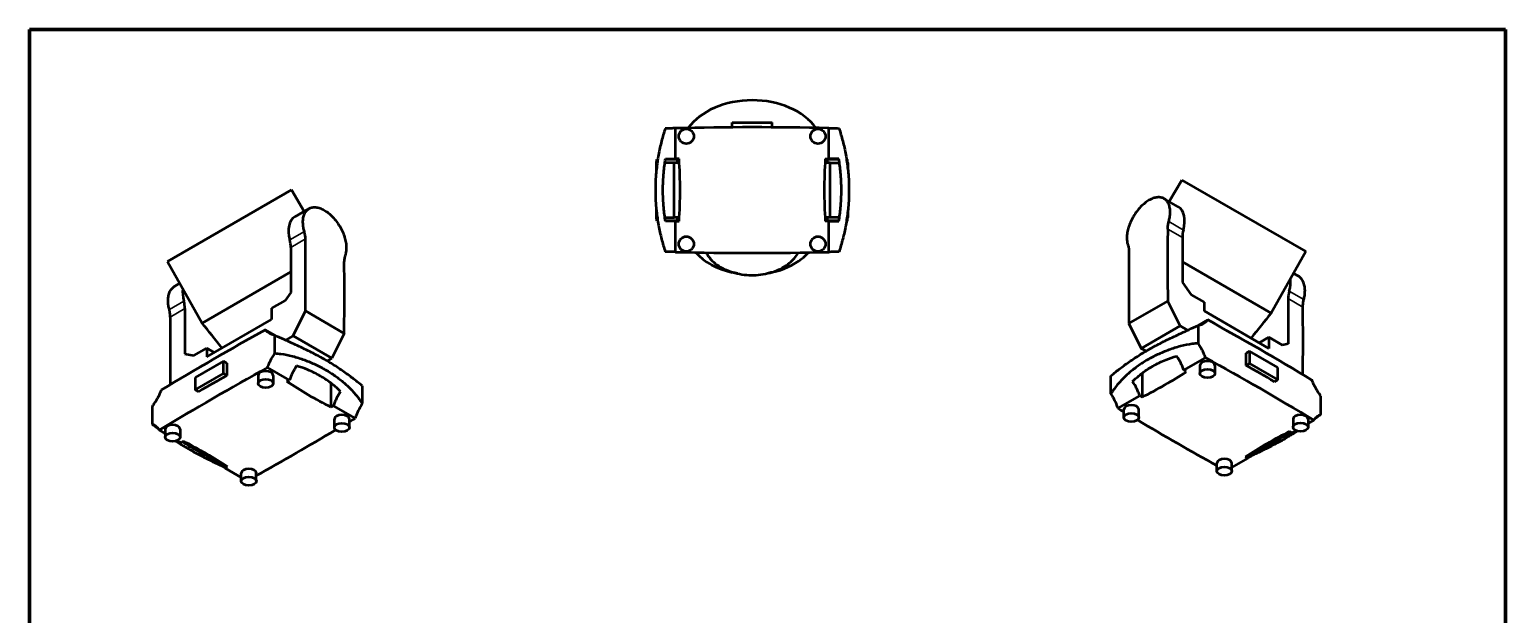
# Model space of a CAD drawing. Header units: millimetres. Extents: x 20 to 2980, y 20 to 2980.
# Drawn here: x 20 to 2980, y 1807 to 2980 of the extents above; entities that cross this region are included whole.
import ezdxf

# ---------------------------------------------------------------- set-up
doc = ezdxf.new("R2010")
doc.units = ezdxf.units.MM
for name, color, linetype, lineweight in [('Border (ANSI)', 7, 'Continuous', 70), ('Visible (ISO)', 7, 'Continuous', 50), ('Visible Narrow (ISO)', 7, 'Continuous', 35)]:
    doc.layers.add(name, color=color, linetype=linetype, lineweight=lineweight)

# ---------------------------------------------------------------- blocks, each defined once
blk = doc.blocks.new('Borders Chauvet')
at = {"layer": 'Border (ANSI)'}
for p, q in [((20, 2980), (2980, 2980)), ((20, 20), (20, 2980)), ((2980, 2980), (2980, 20))]:
    blk.add_line(p, q, dxfattribs=at)

msp = doc.modelspace()

# ---------------------------------------------------------------- linework, layer by layer
at = {"layer": 'Visible (ISO)'}
for p, q in [((1429.2, 2783.8), (1429.2, 2793.6)), ((1429.2, 2793.6), (1509.2, 2793.6)), ((1509.2, 2783.9), (1509.2, 2793.6)), ((1315.7, 2720.5), (1315.7, 2782.1)), ((1622.8, 2720.5), (1622.8, 2782.3)), ((1277.1, 2713), (1277.7, 2713)), ((1277.1, 2698.1), (1277.1, 2713)), ((1278.9, 2713), (1277.7, 2713)), ((1277.7, 2703.4), (1277.7, 2713)), ((1279.9, 2719.5), (1278.1, 2719.5)), ((1312.7, 2713), (1294.2, 2713)), ((1319, 2719.5), (1295.2, 2719.5)), ((1295.3, 2720.5), (1315.7, 2720.5)), ((1323.2, 2713), (1312.7, 2713)), ((1312.7, 2603), (1312.7, 2713)), ((1322.8, 2720.5), (1315.7, 2720.5)), ((1319, 2719.5), (1319, 2715.9)), ((1319, 2715.9), (1319, 2713)), ((1625.8, 2713), (1615.3, 2713)), ((1615.7, 2720.5), (1622.8, 2720.5)), ((1619.4, 2719.5), (1619.4, 2715.9)), ((1643.3, 2719.5), (1619.4, 2719.5)), ((1619.4, 2715.9), (1619.4, 2713)), ((1643.1, 2720.5), (1622.8, 2720.5)), ((1625.8, 2603), (1625.8, 2713)), ((1625.8, 2713), (1644.3, 2713)), ((1660.4, 2719.5), (1658.6, 2719.5)), ((1659.5, 2713), (1660.8, 2713)), ((1660.8, 2703.4), (1660.8, 2713)), ((1661.3, 2713), (1660.8, 2713)), ((1661.3, 2713), (1661.3, 2698.1)), ((2330.8, 2678.3), (2305.3, 2635.2)), ((2330.8, 2678.3), (2579.3, 2534.8)), ((296.7, 2514.9), (545.2, 2658.4)), ((545.2, 2658.4), (570.7, 2615.3)), ((2323.8, 2624.5), (2295.4, 2640.9)), ((580.6, 2621), (552.2, 2604.6)), ((1277.1, 2603), (1277.1, 2618.2)), ((1277.7, 2603), (1277.7, 2612.9)), ((1660.8, 2603), (1660.8, 2612.9)), ((1661.3, 2618.2), (1661.3, 2603)), ((1277.7, 2603), (1277.1, 2603)), ((1277.7, 2603), (1279, 2603)), ((1280, 2596.5), (1278.1, 2596.5)), ((1294.2, 2603), (1312.7, 2603)), ((1319, 2596.5), (1295.2, 2596.5)), ((1315.7, 2595.5), (1295.3, 2595.5)), ((1323.2, 2603), (1312.7, 2603)), ((1315.7, 2595.5), (1322.8, 2595.5)), ((1315.7, 2534), (1315.7, 2595.5)), ((1319, 2603), (1319, 2600.1)), ((1319, 2600.1), (1319, 2596.5)), ((1625.8, 2603), (1615.3, 2603)), ((1622.8, 2595.5), (1615.7, 2595.5)), ((1619.4, 2603), (1619.4, 2600.1)), ((1619.4, 2600.1), (1619.4, 2596.5)), ((1643.3, 2596.5), (1619.4, 2596.5)), ((1622.8, 2595.5), (1643.1, 2595.5)), ((1622.8, 2533.9), (1622.8, 2595.5)), ((1644.3, 2603), (1625.8, 2603)), ((1660.4, 2596.5), (1658.5, 2596.5)), ((1660.8, 2603), (1659.5, 2603)), ((1660.8, 2603), (1661.3, 2603)), ((2332, 2563.1), (2332, 2472.6)), ((544, 2543.2), (544, 2452.7)), ((2579.3, 2534.8), (2509.8, 2411.5)), ((296.7, 2514.9), (366.1, 2391.6)), ((366.1, 2391.6), (544, 2494.3)), ((2332, 2514.2), (2509.8, 2411.5)), ((2564.6, 2485.5), (2554.8, 2491.2)), ((321.2, 2471.3), (311.4, 2465.6)), ((2332, 2472.6), (2349.6, 2448.4)), ((532.6, 2437), (505.4, 2421.3)), ((544, 2452.7), (532.6, 2437)), ((2224.9, 2390.8), (2302.7, 2435.7)), ((2327.4, 2385.7), (2302.7, 2435.7)), ((2349.6, 2448.4), (2375.6, 2433.4)), ((2375.6, 2433.4), (2375.6, 2415.9)), ((2544.4, 2440.5), (2544.4, 2350)), ((331.6, 2420.6), (331.6, 2330.1)), ((375.3, 2323.7), (505.4, 2398.8)), ((505.4, 2421.3), (505.4, 2398.8)), ((548.6, 2365.8), (573.3, 2415.8)), ((651, 2370.9), (573.3, 2415.8)), ((2364, 2386.9), (2382.8, 2397.7)), ((2375.6, 2415.9), (2505.7, 2340.8)), ((511.8, 2367.1), (493, 2377.9)), ((651, 2370.9), (626.3, 2320.9)), ((2224.9, 2390.8), (2249.7, 2340.8)), ((2249.7, 2340.8), (2327.4, 2385.7)), ((2342.4, 2377.1), (2327.4, 2385.7)), ((2363.5, 2386.8), (2363.5, 2350.8)), ((349.3, 2326.2), (375.3, 2341.3)), ((375.3, 2341.3), (375.3, 2323.7)), ((390.4, 2332.5), (375.3, 2341.3)), ((512.3, 2331), (512.3, 2367)), ((548.6, 2365.8), (533.6, 2357.1)), ((626.3, 2320.9), (548.6, 2365.8)), ((2259.1, 2335.3), (2249.7, 2340.8)), ((2486.3, 2352), (2505.7, 2363.2)), ((2532.9, 2347.5), (2505.7, 2363.2)), ((2505.7, 2363.2), (2505.7, 2340.8)), ((2544.4, 2350), (2532.9, 2347.5)), ((331.6, 2330.1), (349.3, 2326.2)), ((409.1, 2315.2), (352.5, 2282.5)), ((416, 2311.2), (409.1, 2315.2)), ((409.1, 2290.7), (409.1, 2315.2)), ((416, 2311.2), (416, 2286.7)), ((626.3, 2320.9), (616.9, 2315.4)), ((2334.9, 2296.9), (2378.5, 2322.1)), ((2460, 2331.1), (2466.9, 2335.1)), ((2460, 2306.6), (2460, 2331.1)), ((2460, 2306.6), (2466.9, 2310.6)), ((2523.5, 2302.4), (2466.9, 2335.1)), ((2466.9, 2335.1), (2466.9, 2310.6)), ((2466.9, 2310.6), (2523.5, 2277.9)), ((352.5, 2258), (409.1, 2290.7)), ((352.5, 2282.5), (352.5, 2258)), ((416, 2286.7), (409.1, 2290.7)), ((478.6, 2286.7), (478.6, 2270.6)), ((541.1, 2277), (497.4, 2302.2)), ((508.8, 2286.7), (508.8, 2270.6)), ((2188.8, 2249.9), (2188.8, 2285.9)), ((2251.5, 2291.1), (2251.5, 2243)), ((2339.9, 2294), (2334.9, 2296.9)), ((2367.2, 2306.7), (2367.2, 2290.5)), ((2397.4, 2306.7), (2397.4, 2290.5)), ((2523.5, 2277.9), (2523.5, 2302.4)), ((359.5, 2254), (352.5, 2258)), ((536.1, 2274.1), (541.1, 2277)), ((624.5, 2271.2), (624.5, 2223.1)), ((687.2, 2266), (687.2, 2230)), ((2516.6, 2274), (2523.5, 2277.9)), ((266.1, 2224.6), (266.1, 2188.7)), ((629.5, 2225.9), (624.5, 2223.1)), ((673, 2200.8), (629.5, 2225.9)), ((2203, 2220.7), (2246.5, 2245.9)), ((2246.5, 2245.9), (2251.5, 2243)), ((2610, 2208.7), (2610, 2244.7)), ((631.3, 2182.4), (631.3, 2198.6)), ((661.5, 2182.4), (661.5, 2198.6)), ((2214.5, 2202.3), (2214.5, 2218.5)), ((2244.7, 2202.3), (2244.7, 2218.5)), ((2553.9, 2198.9), (2553.9, 2182.7)), ((2584.1, 2198.9), (2584.1, 2182.7)), ((2584.1, 2190), (2595.8, 2196.8)), ((291.9, 2170.1), (280.4, 2176.7)), ((291.9, 2179), (291.9, 2162.8)), ((322.1, 2179), (322.1, 2162.8)), ((2547, 2174.4), (2552.1, 2171.5)), ((2552.1, 2171.5), (2559.6, 2175.9)), ((323.9, 2151.6), (316.4, 2156)), ((329, 2154.5), (323.9, 2151.6)), ((2478, 2135.7), (2478, 2132.5)), ((398, 2115.8), (398, 2112.6)), ((412.3, 2100.6), (417.3, 2103.5)), ((2401.2, 2094.5), (2401.2, 2110.7)), ((2431.3, 2101.8), (2463.7, 2120.5)), ((2431.3, 2094.5), (2431.3, 2110.7)), ((2463.7, 2120.5), (2458.7, 2123.4)), ((444.7, 2081.9), (412.3, 2100.6)), ((444.7, 2074.6), (444.7, 2090.8)), ((474.8, 2074.6), (474.8, 2090.8))]:
    msp.add_line(p, q, dxfattribs=at)
for centre in [(1337.2, 2766), (1601.2, 2766), (1337.2, 2550), (1601.2, 2550)]:
    msp.add_circle(centre, 15.1, dxfattribs=at)
for centre, radius, start, end in [((1474.6, -3993), 6777, 88.7473, 91.34428), ((338.3, 2658), 986.4, 356.3673, 3.6327), ((2600.2, 2658), 986.4, 176.3673, 183.6327), ((1469.9, 8580.4), 6048.4, 268.53852, 271.44838)]:
    msp.add_arc(centre, radius, start, end, dxfattribs=at)
for centre, major_axis, ratio, start_param, end_param in [((1469.2, 2736.8), (-143.5, 0), 0.707107, 3.612602, 5.814468), ((2293.1, 2571.3), (30.8, 53.3), 0.57735, 5.154651, 6.283185), ((582.9, 2551.4), (-30.8, 53.3), 0.57735, 0, 1.128535), ((7651, -575.6), (-3782.1, 6550.8), 0.57735, 0.774429, 0.79779), ((2367.3, 2583.5), (-25, -43.3), 0.57735, 5.154651, 5.497787), ((508.7, 2563.6), (25, -43.3), 0.57735, 0.785398, 1.128535), ((-4775, -595.5), (3782.1, 6550.8), 0.57735, 5.485395, 5.508756), ((1469.2, 2583.4), (133.6, 0.1), 0.707449, 3.701728, 4.407639), ((1469.2, 2583.4), (133.6, 0.1), 0.707449, 5.018635, 5.548089), ((1469.2, 2583.4), (133.6, 0.1), 0.707449, 5.548089, 5.720958), ((7573.2, -620.5), (3782.1, -6550.8), 0.57735, 3.916022, 3.939383), ((-4697.2, -640.4), (-3782.1, -6550.8), 0.57735, 2.343802, 2.367163), ((370.5, 2428.7), (30.7, -53.3), 0.57735, 3.792919, 4.270127), ((2505.5, 2448.6), (-30.7, -53.3), 0.57735, 2.013058, 2.490266), ((296.3, 2441), (25, -43.3), 0.57735, 0.785398, 1.128535), ((2579.7, 2460.9), (-25, -43.3), 0.57735, 5.154651, 5.497787), ((5650.7, 5423.8), (3782.1, 6550.8), 0.57735, 2.345226, 2.367175), ((-2299.8, -430.7), (-6777, 0), 0.57735, 3.906023, 3.949557), ((-2774.7, 5443.7), (-3782.1, 6550.8), 0.57735, 3.916036, 3.93796), ((5183.5, -446.2), (-6777, 0), 0.57735, 5.47682, 5.520353), ((2288.1, 2296.8), (37, -64.1), 0.57735, 1.250459, 1.688519), ((2382.3, 2306.7), (-15.1, 0), 0.57735, 3.141593, 6.283185), ((-2299.8, -508.8), (6777, 0), 0.57735, 0.763534, 0.80886), ((5183.5, -524.3), (6777, 0), 0.57735, 2.334331, 2.379657), ((5183.5, -494.1), (-6777, 0), 0.57735, 5.492684, 5.504489), ((493.7, 2286.7), (-15.1, 0), 0.57735, 3.141593, 6.283185), ((587.9, 2276.9), (-37, -64.1), 0.57735, 4.594666, 5.032726), ((1599.6, 2670.4), (986.4, 0), 0.57735, 5.434385, 5.561189), ((-2299.8, -478.6), (-6777, 0), 0.57735, 3.921887, 3.933692), ((1276.4, 2650.5), (-986.4, 0), 0.57735, 0.721996, 0.8488), ((676.3, 2225.9), (37, 64.1), 0.57735, 1.453073, 1.891134), ((2199.7, 2245.8), (-37, 64.1), 0.57735, 4.392052, 4.830112), ((6587.5, 4626.2), (6048.4, 0), 0.57735, 3.901483, 3.904238), ((2229.6, 2218.5), (-15.1, 0), 0.57735, 3.141593, 6.283185), ((646.4, 2198.6), (-15.1, 0), 0.57735, 3.141593, 6.283185), ((-3710.6, 4606.9), (6048.4, 0), 0.57735, 5.520306, 5.523066), ((6587.5, 4626.2), (6048.4, 0), 0.57735, 3.910782, 3.947929), ((2569, 2198.9), (-15.1, 0), 0.57735, 3.141593, 6.283185), ((307, 2179), (-15.1, 0), 0.57735, 3.141593, 6.283185), ((-3710.6, 4606.9), (6048.4, 0), 0.57735, 5.476625, 5.513766), ((3199, 1747), (986.4, 0), 0.57735, 2.292792, 2.419597), ((-323, 1727.1), (-986.4, 0), 0.57735, 3.863589, 3.990393), ((2510.4, 2066.4), (-37, 64.1), 0.57735, 6.165462, 6.603523), ((365.6, 2046.5), (37, 64.1), 0.57735, 5.962848, 6.400908), ((2416.2, 2110.7), (-15.1, 0), 0.57735, 3.141593, 6.283185), ((459.8, 2090.8), (-15.1, 0), 0.57735, 3.141593, 6.283185)]:
    msp.add_ellipse(centre, major_axis=major_axis, ratio=ratio, start_param=start_param, end_param=end_param, dxfattribs=at)
for centre, major_axis in [((493.7, 2270.6), (-15.1, 0)), ((2382.3, 2290.5), (15.1, 0)), ((646.4, 2182.4), (15.1, 0)), ((2229.6, 2202.3), (-15.1, 0)), ((2569, 2182.7), (15.1, 0)), ((307, 2162.8), (-15.1, 0)), ((2416.2, 2094.5), (-15.1, 0)), ((459.8, 2074.6), (15.1, 0))]:
    msp.add_ellipse(centre, major_axis=major_axis, ratio=0.57735, dxfattribs=at)
for points, knots in [([(1295, 2781.6), (1293.6, 2777.4), (1292.3, 2773.2), (1288.6, 2760.7), (1286.3, 2751.9), (1282.3, 2733.5), (1280.5, 2724), (1277.8, 2704.9), (1276.7, 2695.2), (1275.4, 2676.3), (1275.1, 2667), (1275.1, 2649.3), (1275.4, 2640), (1276.7, 2621.1), (1277.8, 2611.4), (1280.5, 2592.3), (1282.3, 2582.8), (1286.3, 2564.4), (1288.6, 2555.5), (1292.3, 2543), (1293.6, 2538.8), (1295.1, 2534.5)], [7.325159, 7.325159, 7.325159, 7.325159, 8.634694, 8.634694, 11.294445, 11.294445, 13.954195, 13.954195, 16.613946, 16.613946, 19.273697, 19.273697, 21.933447, 21.933447, 24.593198, 24.593198, 27.252948, 27.252948, 29.912699, 29.912699, 31.240699, 31.240699, 31.240699, 31.240699]), ([(1315.7, 2782.1), (1314.3, 2782.1), (1312.7, 2782), (1308.2, 2781.9), (1305.1, 2781.8), (1299.7, 2781.7), (1297.4, 2781.6), (1295, 2781.6)], [25.595497, 25.595497, 25.595497, 25.595497, 26.484903, 26.484903, 27.878585, 27.878585, 28.776406, 28.776406, 28.776406, 28.776406]), ([(1622.8, 2782.3), (1624.2, 2782.3), (1625.8, 2782.3), (1630.3, 2782.2), (1633.3, 2782.1), (1638.7, 2782), (1641, 2781.9), (1643.4, 2781.9)], [-19.011671, -19.011671, -19.011671, -19.011671, -18.122626, -18.122626, -16.729075, -16.729075, -15.842226, -15.842226, -15.842226, -15.842226]), ([(1643.4, 2781.9), (1644.8, 2777.6), (1646.1, 2773.3), (1649.8, 2760.7), (1652.2, 2751.9), (1656.2, 2733.5), (1657.9, 2724), (1660.7, 2704.9), (1661.7, 2695.2), (1663.1, 2676.3), (1663.4, 2667), (1663.4, 2649.3), (1663.1, 2640), (1661.7, 2621.1), (1660.7, 2611.4), (1657.9, 2592.3), (1656.2, 2582.8), (1652.2, 2564.4), (1649.8, 2555.5), (1646.1, 2543), (1644.8, 2538.7), (1643.4, 2534.5)], [-31.251474, -31.251474, -31.251474, -31.251474, -29.912699, -29.912699, -27.252948, -27.252948, -24.593198, -24.593198, -21.933447, -21.933447, -19.273697, -19.273697, -16.613946, -16.613946, -13.954195, -13.954195, -11.294445, -11.294445, -8.634694, -8.634694, -7.302508, -7.302508, -7.302508, -7.302508]), ([(1277.6, 2713), (1277.6, 2713), (1277.6, 2713.3), (1277.7, 2714.4), (1277.7, 2715), (1277.8, 2715.9)], [7.533868, 7.533868, 7.533868, 7.533868, 8.475673, 8.475673, 9.184038, 9.184038, 9.184038, 9.184038]), ([(1277.8, 2715.9), (1277.8, 2716.9), (1277.9, 2717.7), (1278, 2719.1), (1278, 2719.5), (1278.1, 2719.5)], [-29.831401, -29.831401, -29.831401, -29.831401, -28.960043, -28.960043, -27.801629, -27.801629, -27.801629, -27.801629]), ([(1295.3, 2595.5), (1293.9, 2604.5), (1292.7, 2613.6), (1290.8, 2634.7), (1290.2, 2646.6), (1290.2, 2669.4), (1290.8, 2681.3), (1292.7, 2702.4), (1293.9, 2711.5), (1295.3, 2720.5)], [7.677417, 7.677417, 7.677417, 7.677417, 10.265548, 10.265548, 13.687397, 13.687397, 17.113439, 17.113439, 19.697972, 19.697972, 19.697972, 19.697972]), ([(1643.1, 2595.5), (1644.6, 2604.5), (1645.8, 2613.6), (1647.7, 2634.7), (1648.2, 2646.6), (1648.2, 2669.4), (1647.7, 2681.4), (1645.8, 2702.4), (1644.6, 2711.5), (1643.1, 2720.5)], [-19.749741, -19.749741, -19.749741, -19.749741, -17.162691, -17.162691, -13.739582, -13.739582, -10.304687, -10.304687, -7.727747, -7.727747, -7.727747, -7.727747]), ([(1660.7, 2715.9), (1660.7, 2716.9), (1660.6, 2717.7), (1660.5, 2719.1), (1660.5, 2719.5), (1660.4, 2719.5)], [25.771346, 25.771346, 25.771346, 25.771346, 26.642704, 26.642704, 27.801117, 27.801117, 27.801117, 27.801117]), ([(1660.9, 2713), (1660.9, 2713), (1660.8, 2713.3), (1660.8, 2714.4), (1660.7, 2715), (1660.7, 2715.9)], [-7.534101, -7.534101, -7.534101, -7.534101, -6.592295, -6.592295, -5.88393, -5.88393, -5.88393, -5.88393]), ([(2304.8, 2594.9), (2305.6, 2597.7), (2306.2, 2600.4), (2307.2, 2606.6), (2307.6, 2610), (2307.6, 2616.2), (2307.4, 2619.3), (2306.4, 2625.1), (2305.6, 2627.8), (2303.5, 2632.7), (2302.2, 2634.8), (2299.1, 2638.4), (2297.3, 2639.8), (2293.5, 2642), (2291.4, 2642.8), (2286.7, 2643.7), (2284.2, 2643.8), (2278.9, 2643.3), (2276.1, 2642.6), (2270.5, 2640.6), (2267.7, 2639.3), (2262.2, 2636.1), (2259.4, 2634.2), (2253.8, 2629.7), (2251, 2627.1), (2245.6, 2621.5), (2243, 2618.5), (2238.1, 2612.1), (2235.9, 2608.7), (2232, 2602.1), (2230.1, 2598.6), (2226.8, 2591.3), (2225.4, 2587.6), (2223.1, 2580.2), (2222.2, 2576.5), (2221, 2569.4), (2220.7, 2566), (2220.6, 2559.8), (2220.8, 2556.7), (2221.7, 2551.6), (2222.2, 2549.5), (2222.9, 2547.6)], [-29.831401, -29.831401, -29.831401, -29.831401, -28.960043, -28.960043, -27.801629, -27.801629, -26.643099, -26.643099, -25.484569, -25.484569, -24.326039, -24.326039, -23.167509, -23.167509, -22.009194, -22.009194, -20.850879, -20.850879, -19.692564, -19.692564, -18.534249, -18.534249, -17.375934, -17.375934, -16.217619, -16.217619, -15.059303, -15.059303, -13.900988, -13.900988, -12.742458, -12.742458, -11.583928, -11.583928, -10.425398, -10.425398, -9.266868, -9.266868, -8.108474, -8.108474, -7.237099, -7.237099, -7.237099, -7.237099]), ([(571.2, 2575), (570.4, 2577.7), (569.8, 2580.5), (568.8, 2586.7), (568.4, 2590.1), (568.4, 2596.3), (568.6, 2599.4), (569.6, 2605.2), (570.4, 2607.9), (572.5, 2612.8), (573.8, 2614.9), (576.9, 2618.5), (578.7, 2619.9), (582.5, 2622.1), (584.6, 2622.9), (589.3, 2623.8), (591.8, 2623.9), (597.1, 2623.4), (599.9, 2622.7), (605.5, 2620.7), (608.3, 2619.4), (611, 2617.8), (613.8, 2616.2), (616.6, 2614.3), (622.2, 2609.8), (625, 2607.2), (630.4, 2601.6), (633, 2598.6), (637.9, 2592.2), (640.1, 2588.8), (644, 2582.2), (645.9, 2578.7), (649.2, 2571.4), (650.6, 2567.7), (652.9, 2560.2), (653.8, 2556.6), (655, 2549.5), (655.3, 2546.1), (655.4, 2539.9), (655.2, 2536.8), (654.3, 2531.7), (653.8, 2529.6), (653.1, 2527.7)], [25.771346, 25.771346, 25.771346, 25.771346, 26.642704, 26.642704, 27.801117, 27.801117, 28.959647, 28.959647, 30.118177, 30.118177, 31.276707, 31.276707, 32.435237, 32.435237, 33.593552, 33.593552, 34.751867, 34.751867, 35.910183, 35.910183, 37.068498, 37.068498, 37.068498, 38.226813, 38.226813, 39.385128, 39.385128, 40.543443, 40.543443, 41.701758, 41.701758, 42.860288, 42.860288, 44.018818, 44.018818, 45.177348, 45.177348, 46.335878, 46.335878, 47.494292, 47.494292, 48.36565, 48.36565, 48.36565, 48.36565]), ([(1277.8, 2600.1), (1277.7, 2600.9), (1277.7, 2601.6), (1277.6, 2602.7), (1277.6, 2603), (1277.6, 2603)], [20.951898, 20.951898, 20.951898, 20.951898, 21.660263, 21.660263, 22.602069, 22.602069, 22.602069, 22.602069]), ([(1278.1, 2596.5), (1278, 2596.5), (1278, 2596.8), (1277.9, 2598.2), (1277.8, 2599), (1277.8, 2600.1)], [-9.266868, -9.266868, -9.266868, -9.266868, -8.108474, -8.108474, -7.237099, -7.237099, -7.237099, -7.237099]), ([(1660.4, 2596.5), (1660.5, 2596.5), (1660.5, 2596.8), (1660.6, 2598.2), (1660.7, 2599), (1660.7, 2600.1)], [46.335878, 46.335878, 46.335878, 46.335878, 47.494292, 47.494292, 48.36565, 48.36565, 48.36565, 48.36565]), ([(1660.7, 2600.1), (1660.7, 2600.9), (1660.8, 2601.6), (1660.8, 2602.7), (1660.9, 2603), (1660.9, 2603)], [-24.252006, -24.252006, -24.252006, -24.252006, -23.543642, -23.543642, -22.601836, -22.601836, -22.601836, -22.601836]), ([(2302.6, 2580), (2302.7, 2582.6), (2302.9, 2585.3), (2303.7, 2590.4), (2304.2, 2592.6), (2304.8, 2594.9)], [7.533868, 7.533868, 7.533868, 7.533868, 8.475673, 8.475673, 9.184038, 9.184038, 9.184038, 9.184038]), ([(573.4, 2560.1), (573.3, 2562.7), (573.1, 2565.4), (572.3, 2570.5), (571.8, 2572.7), (571.2, 2575)], [-7.534101, -7.534101, -7.534101, -7.534101, -6.592295, -6.592295, -5.88393, -5.88393, -5.88393, -5.88393]), ([(2222.9, 2547.6), (2223.5, 2546), (2224, 2544.3), (2224.7, 2540.2), (2224.9, 2537.7), (2224.9, 2535.1)], [20.951898, 20.951898, 20.951898, 20.951898, 21.660263, 21.660263, 22.602069, 22.602069, 22.602069, 22.602069]), ([(653.1, 2527.7), (652.5, 2526.1), (652, 2524.4), (651.3, 2520.3), (651.1, 2517.8), (651.1, 2515.2)], [-24.252006, -24.252006, -24.252006, -24.252006, -23.543642, -23.543642, -22.601836, -22.601836, -22.601836, -22.601836]), ([(1315.7, 2534), (1314.3, 2534), (1312.7, 2534), (1308.2, 2534.1), (1305.1, 2534.2), (1299.8, 2534.4), (1297.5, 2534.4), (1295.1, 2534.5)], [-41.318687, -41.318687, -41.318687, -41.318687, -40.42971, -40.42971, -39.036173, -39.036173, -38.144898, -38.144898, -38.144898, -38.144898]), ([(1376.8, 2532.7), (1377.6, 2531.2), (1378.5, 2529.7), (1385, 2519.8), (1392.6, 2512.4), (1411.6, 2500), (1422.6, 2495.2), (1446.8, 2488.8), (1459.6, 2487.4), (1485.4, 2488), (1498.1, 2490), (1521.6, 2497.5), (1532.2, 2502.9), (1541.6, 2509.9), (1542.1, 2510.3), (1542.6, 2510.7)], [47.492207, 47.492207, 47.492207, 47.492207, 48.286348, 48.286348, 52.618345, 52.618345, 56.924694, 56.924694, 61.241093, 61.241093, 65.559459, 65.559459, 69.865179, 69.865179, 70.129419, 70.129419, 70.129419, 70.129419]), ([(1542.6, 2510.7), (1543.2, 2511.2), (1543.8, 2511.6), (1551.8, 2518.2), (1557.6, 2525.2), (1561.7, 2532.7)], [0, 0, 0, 0, 0.271946, 0.271946, 3.678634, 3.678634, 3.678634, 3.678634]), ([(1643.4, 2534.5), (1641, 2534.4), (1638.7, 2534.3), (1633.3, 2534.2), (1630.3, 2534.1), (1625.8, 2534), (1624.2, 2534), (1622.8, 2533.9)], [-6.463777, -6.463777, -6.463777, -6.463777, -5.57415, -5.57415, -4.180613, -4.180613, -3.291632, -3.291632, -3.291632, -3.291632]), ([(300.4, 2418.6), (299.7, 2421.5), (299.1, 2424.2), (298.2, 2430.5), (298, 2433.9), (298.1, 2440.3), (298.4, 2443.4), (299.6, 2449.3), (300.5, 2452.1), (302.8, 2457.1), (304.3, 2459.3), (307.6, 2463), (309.4, 2464.5), (311.4, 2465.6)], [-29.831401, -29.831401, -29.831401, -29.831401, -28.960043, -28.960043, -27.801629, -27.801629, -26.643099, -26.643099, -25.484569, -25.484569, -24.326039, -24.326039, -23.167741, -23.167741, -23.167741, -23.167741]), ([(2575.6, 2438.6), (2576.3, 2441.4), (2576.9, 2444.1), (2577.8, 2450.4), (2578, 2453.9), (2577.9, 2460.2), (2577.6, 2463.3), (2576.4, 2469.3), (2575.5, 2472), (2573.2, 2477), (2571.7, 2479.2), (2568.4, 2482.9), (2566.6, 2484.4), (2564.6, 2485.5)], [25.771346, 25.771346, 25.771346, 25.771346, 26.642704, 26.642704, 27.801117, 27.801117, 28.959647, 28.959647, 30.118177, 30.118177, 31.276707, 31.276707, 32.435006, 32.435006, 32.435006, 32.435006]), ([(2573.7, 2423.5), (2573.7, 2426.1), (2573.9, 2428.9), (2574.6, 2434), (2575, 2436.3), (2575.6, 2438.6)], [-7.534101, -7.534101, -7.534101, -7.534101, -6.592295, -6.592295, -5.88393, -5.88393, -5.88393, -5.88393]), ([(302.3, 2403.6), (302.3, 2406.2), (302.1, 2409), (301.4, 2414.1), (301, 2416.4), (300.4, 2418.6)], [7.533868, 7.533868, 7.533868, 7.533868, 8.475673, 8.475673, 9.184038, 9.184038, 9.184038, 9.184038]), ([(2363.5, 2386.8), (2364.1, 2386.9), (2364.7, 2387), (2368.7, 2387.8), (2371.7, 2389), (2377.2, 2392.1), (2379.7, 2394.2), (2382.3, 2397.1), (2382.6, 2397.4), (2382.8, 2397.7)], [17.274552, 17.274552, 17.274552, 17.274552, 17.560323, 17.560323, 19.156674, 19.156674, 20.752575, 20.752575, 20.957039, 20.957039, 20.957039, 20.957039]), ([(512.3, 2367), (511.7, 2367.1), (511.1, 2367.2), (507.1, 2368), (504.1, 2369.2), (498.6, 2372.3), (496.1, 2374.4), (493.5, 2377.2), (493.3, 2377.6), (493, 2377.9)], [17.28441, 17.28441, 17.28441, 17.28441, 17.559767, 17.559767, 19.156061, 19.156061, 20.75195, 20.75195, 20.9564, 20.9564, 20.9564, 20.9564]), ([(2188.8, 2285.9), (2191.9, 2288.3), (2195.2, 2291), (2204.4, 2298.3), (2210.8, 2303.2), (2224.3, 2313.1), (2231.6, 2318.1), (2246.6, 2327.9), (2254.4, 2332.6), (2269.8, 2341.6), (2278.2, 2346.2), (2296.1, 2355.4), (2305.5, 2360), (2325, 2369.1), (2335, 2373.7), (2351.2, 2381.1), (2357.4, 2383.9), (2363.5, 2386.8)], [-24.983523, -24.983523, -24.983523, -24.983523, -22.953191, -22.953191, -19.670615, -19.670615, -16.388038, -16.388038, -13.105462, -13.105462, -9.829096, -9.829096, -6.552731, -6.552731, -3.276365, -3.276365, -1.245767, -1.245767, -1.245767, -1.245767]), ([(687.2, 2266), (684.1, 2268.4), (680.8, 2271.1), (671.6, 2278.4), (665.3, 2283.2), (651.7, 2293.1), (644.4, 2298.2), (629.4, 2308), (621.6, 2312.7), (606.2, 2321.7), (597.7, 2326.3), (579.8, 2335.5), (570.4, 2340.1), (550.9, 2349.3), (540.9, 2353.8), (524.6, 2361.3), (518.4, 2364.1), (512.3, 2367)], [1.251651, 1.251651, 1.251651, 1.251651, 3.283473, 3.283473, 6.566945, 6.566945, 9.850418, 9.850418, 13.13389, 13.13389, 16.416517, 16.416517, 19.699144, 19.699144, 22.981771, 22.981771, 25.022756, 25.022756, 25.022756, 25.022756]), ([(2363.5, 2350.8), (2359.5, 2350.6), (2355.6, 2350.2), (2344.2, 2348.6), (2336.3, 2347), (2320.5, 2343), (2312.5, 2340.4), (2297, 2334.8), (2289.5, 2331.6), (2275.2, 2324.8), (2268.4, 2321.2), (2255.8, 2314), (2249.5, 2310), (2237.1, 2301.3), (2231, 2296.6), (2219.4, 2286.7), (2213.9, 2281.4), (2203.8, 2270.5), (2199.1, 2264.8), (2192.9, 2256.2), (2190.8, 2253.1), (2188.8, 2249.9)], [7.325159, 7.325159, 7.325159, 7.325159, 8.634694, 8.634694, 11.294445, 11.294445, 13.954195, 13.954195, 16.613946, 16.613946, 19.273697, 19.273697, 21.933447, 21.933447, 24.593198, 24.593198, 27.252948, 27.252948, 29.912699, 29.912699, 31.240699, 31.240699, 31.240699, 31.240699]), ([(2378.5, 2322.1), (2377.4, 2324.9), (2376.3, 2327.8), (2373.1, 2334.9), (2370.8, 2339.2), (2366.9, 2345.7), (2365.3, 2348.3), (2363.5, 2350.8)], [25.595497, 25.595497, 25.595497, 25.595497, 26.484903, 26.484903, 27.878585, 27.878585, 28.776406, 28.776406, 28.776406, 28.776406]), ([(497.4, 2302.2), (498.4, 2305.1), (499.5, 2307.9), (502.7, 2315.1), (505, 2319.4), (508.9, 2325.9), (510.5, 2328.5), (512.3, 2331)], [-19.011671, -19.011671, -19.011671, -19.011671, -18.122626, -18.122626, -16.729075, -16.729075, -15.842226, -15.842226, -15.842226, -15.842226]), ([(512.3, 2331), (516.3, 2330.7), (520.3, 2330.3), (531.8, 2328.7), (539.7, 2327.1), (555.5, 2323), (563.5, 2320.5), (579, 2314.8), (586.5, 2311.7), (600.8, 2304.9), (607.6, 2301.3), (620.2, 2294.1), (626.5, 2290.1), (638.9, 2281.4), (645, 2276.7), (656.6, 2266.8), (662.1, 2261.5), (672.2, 2250.6), (676.9, 2244.9), (683.1, 2236.3), (685.2, 2233.2), (687.2, 2230)], [-31.251474, -31.251474, -31.251474, -31.251474, -29.912699, -29.912699, -27.252948, -27.252948, -24.593198, -24.593198, -21.933447, -21.933447, -19.273697, -19.273697, -16.613946, -16.613946, -13.954195, -13.954195, -11.294445, -11.294445, -8.634694, -8.634694, -7.302508, -7.302508, -7.302508, -7.302508]), ([(2232.1, 2274.5), (2237.4, 2279.7), (2243.1, 2284.6), (2256.6, 2295.1), (2264.6, 2300.5), (2280.8, 2309.8), (2289.6, 2314.2), (2305.8, 2320.9), (2313.1, 2323.4), (2320.5, 2325.5)], [7.677417, 7.677417, 7.677417, 7.677417, 10.265548, 10.265548, 13.687397, 13.687397, 17.113439, 17.113439, 19.697972, 19.697972, 19.697972, 19.697972]), ([(643.9, 2254.6), (638.6, 2259.8), (632.9, 2264.7), (619.4, 2275.2), (611.4, 2280.5), (595.2, 2289.9), (586.4, 2294.3), (570.1, 2301), (562.9, 2303.5), (555.5, 2305.6)], [-19.749741, -19.749741, -19.749741, -19.749741, -17.162691, -17.162691, -13.739582, -13.739582, -10.304687, -10.304687, -7.727747, -7.727747, -7.727747, -7.727747]), ([(266.1, 2224.6), (266.7, 2225.4), (267.3, 2226.2), (271, 2231.5), (274, 2236.1), (279.2, 2245.4), (281.6, 2250.4), (284, 2256.1), (284.3, 2256.7), (284.6, 2257.4)], [17.274552, 17.274552, 17.274552, 17.274552, 17.560323, 17.560323, 19.156674, 19.156674, 20.752575, 20.752575, 20.957039, 20.957039, 20.957039, 20.957039]), ([(2203, 2220.7), (2202, 2223.6), (2200.9, 2226.5), (2197.9, 2233.8), (2195.7, 2238.1), (2192, 2244.8), (2190.5, 2247.4), (2188.8, 2249.9)], [-41.318687, -41.318687, -41.318687, -41.318687, -40.42971, -40.42971, -39.036173, -39.036173, -38.144898, -38.144898, -38.144898, -38.144898]), ([(2610, 2244.7), (2609.5, 2245.5), (2608.9, 2246.2), (2605.2, 2251.5), (2602.2, 2256.1), (2597, 2265.4), (2594.6, 2270.4), (2592.2, 2276.1), (2591.9, 2276.7), (2591.6, 2277.4)], [17.28441, 17.28441, 17.28441, 17.28441, 17.559767, 17.559767, 19.156061, 19.156061, 20.75195, 20.75195, 20.9564, 20.9564, 20.9564, 20.9564]), ([(687.2, 2230), (685.5, 2227.4), (684, 2224.8), (680.3, 2218.2), (678.2, 2213.9), (675.1, 2206.6), (674, 2203.7), (673, 2200.8)], [-6.463777, -6.463777, -6.463777, -6.463777, -5.57415, -5.57415, -4.180613, -4.180613, -3.291632, -3.291632, -3.291632, -3.291632]), ([(2595.8, 2196.8), (2596.8, 2198.5), (2597.9, 2200), (2601, 2203.6), (2603.1, 2205.3), (2606.8, 2207.4), (2608.4, 2208.1), (2610, 2208.7)], [-19.011671, -19.011671, -19.011671, -19.011671, -18.122626, -18.122626, -16.729075, -16.729075, -15.842226, -15.842226, -15.842226, -15.842226]), ([(2610, 2208.7), (2608, 2207.3), (2605.9, 2205.7), (2601.9, 2202.8), (2599.9, 2201.3), (2597.8, 2199.7)], [-31.251474, -31.251474, -31.251474, -31.251474, -29.912699, -29.912699, -28.685763, -28.685763, -28.685763, -28.685763]), ([(280.4, 2176.7), (279.4, 2178.5), (278.3, 2180), (275.2, 2183.6), (273.1, 2185.3), (269.4, 2187.4), (267.8, 2188.1), (266.1, 2188.7)], [25.595497, 25.595497, 25.595497, 25.595497, 26.484903, 26.484903, 27.878585, 27.878585, 28.776406, 28.776406, 28.776406, 28.776406]), ([(266.1, 2188.7), (268.1, 2187.3), (270.1, 2185.8), (274.2, 2182.8), (276.3, 2181.3), (278.5, 2179.7)], [7.325159, 7.325159, 7.325159, 7.325159, 8.634694, 8.634694, 9.904558, 9.904558, 9.904558, 9.904558]), ([(2562.4, 2174.9), (2560.1, 2173.4), (2557.8, 2171.9), (2549.3, 2166.5), (2543, 2162.7), (2530.4, 2155.5), (2523.6, 2151.7), (2509.3, 2144.1), (2501.8, 2140.3), (2486.3, 2132.6), (2478.3, 2128.8), (2468.5, 2124.1), (2466.7, 2123.2), (2464.8, 2122.3)], [-22.922268, -22.922268, -22.922268, -22.922268, -21.933447, -21.933447, -19.273697, -19.273697, -16.613946, -16.613946, -13.954195, -13.954195, -11.294445, -11.294445, -10.670151, -10.670151, -10.670151, -10.670151]), ([(2478, 2132.5), (2485.5, 2136.5), (2492.7, 2140.5), (2509, 2149.4), (2517.8, 2154.3), (2533.8, 2163.6), (2541.8, 2168.3), (2549.5, 2173)], [-19.749741, -19.749741, -19.749741, -19.749741, -17.162691, -17.162691, -13.739582, -13.739582, -10.348178, -10.348178, -10.348178, -10.348178]), ([(313.6, 2155), (315.9, 2153.5), (318.2, 2152), (326.7, 2146.6), (333, 2142.8), (345.6, 2135.6), (352.4, 2131.8), (366.7, 2124.2), (374.2, 2120.4), (389.7, 2112.7), (397.7, 2108.9), (407.5, 2104.2), (409.3, 2103.3), (411.2, 2102.4)], [15.625125, 15.625125, 15.625125, 15.625125, 16.613946, 16.613946, 19.273697, 19.273697, 21.933447, 21.933447, 24.593198, 24.593198, 27.252948, 27.252948, 27.877242, 27.877242, 27.877242, 27.877242]), ([(398, 2112.6), (390.5, 2116.6), (383.3, 2120.6), (367, 2129.5), (358.2, 2134.4), (342.2, 2143.7), (334.2, 2148.4), (326.5, 2153.1)], [7.677417, 7.677417, 7.677417, 7.677417, 10.265548, 10.265548, 13.687397, 13.687397, 17.078327, 17.078327, 17.078327, 17.078327])]:
    msp.add_open_spline(points, degree=3, knots=knots, dxfattribs=at)
for points in [[(1439.6, 2490.8), (1436.1, 2491.6), (1432.7, 2492.4), (1429.2, 2493.1)], [(1509.6, 2493.2), (1506.1, 2492.5), (1502.6, 2491.7), (1499.1, 2490.9)], [(2509.9, 2411.5), (2496.5, 2394.8), (2483.2, 2378.1), (2469.9, 2361.4)], [(406.1, 2341.5), (392.8, 2358.2), (379.5, 2374.9), (366.1, 2391.6)], [(2585.7, 2190.9), (2585.2, 2190.5), (2584.6, 2190.1), (2584.1, 2189.7)], [(290.3, 2171), (290.8, 2170.6), (291.4, 2170.2), (291.9, 2169.8)]]:
    msp.add_open_spline(points, degree=3, dxfattribs=at)
at = {"layer": 'Visible Narrow (ISO)'}
for p, q in [((2332, 2563.1), (2302.6, 2580)), ((2334, 2578), (2304.8, 2594.9)), ((542, 2558.1), (571.2, 2575)), ((544, 2543.2), (573.4, 2560.1)), ((329.6, 2435.5), (300.4, 2418.6)), ((2544.4, 2440.5), (2573.7, 2423.5)), ((2546.4, 2455.4), (2575.6, 2438.6)), ((331.6, 2420.6), (302.3, 2403.6))]:
    msp.add_line(p, q, dxfattribs=at)

# ---------------------------------------------------------------- block references
msp.add_blockref('Borders Chauvet', (0, 0))

doc.saveas('drawing.dxf')
